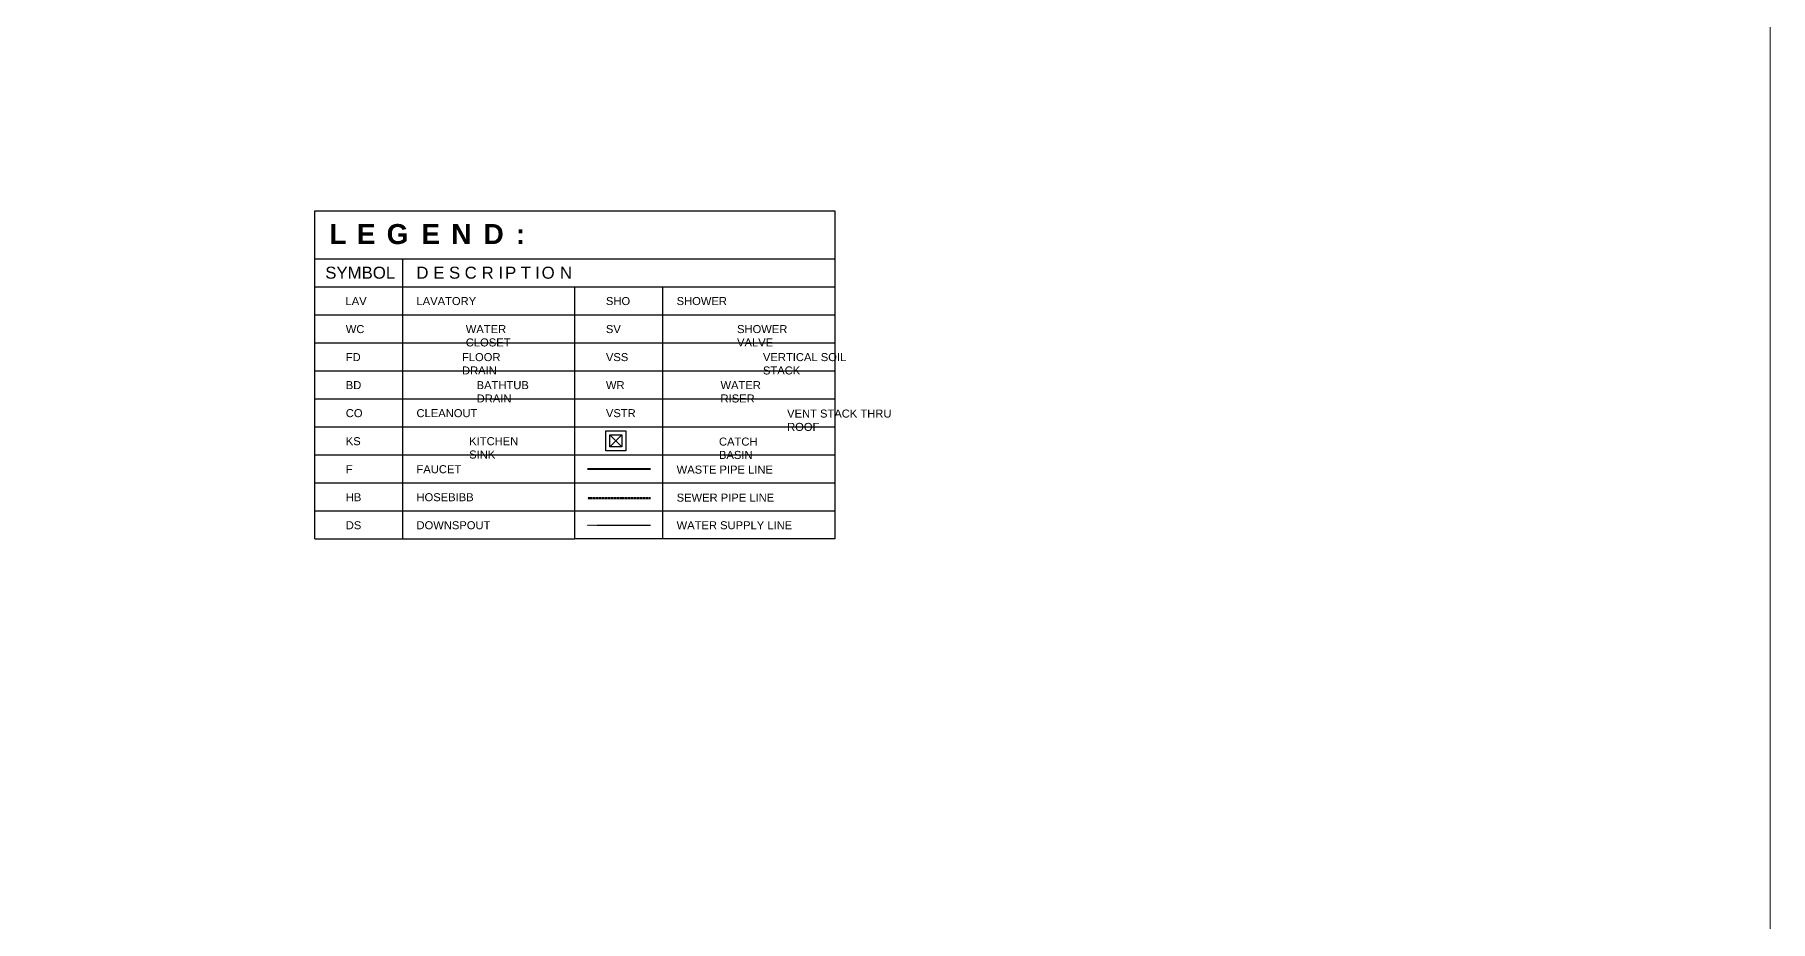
# Model space of a CAD drawing. Header units: millimetres. Extents: x 1634676 to 2568129, y -408635 to -190573.
# Drawn here: x 2524762 to 2568129, y -364342 to -342196 of the extents above; entities that cross this region are included whole.
import ezdxf

# ---------------------------------------------------------------- set-up
doc = ezdxf.new("R2010")
doc.units = ezdxf.units.MM
doc.header["$MEASUREMENT"] = 0
doc.linetypes.add('DASHED', pattern=[0.75, 0.5, -0.25])
doc.linetypes.add('PHANTOM', pattern=[2.5, 1.25, -0.25, 0.25, -0.25, 0.25, -0.25])
for name, color, linetype, lineweight in [('.2', 2, 'Continuous', 20), ('ST-ANNOT_A', 74, 'Continuous', 20), ('ST-COL_E', 6, 'Continuous', 30)]:
    doc.layers.add(name, color=color, linetype=linetype, lineweight=lineweight)
doc.styles.add('ARIAL', font='arial.ttf')
doc.styles.add('SWIS 721', font='swissbo.ttf')

msp = doc.modelspace()

# ---------------------------------------------------------------- linework, layer by layer
at = {"layer": '.2', "color": 1, "linetype": 'Continuous', "ltscale": 3}
msp.add_lwpolyline([(2314253.7, -235149.2), (2568128.6, -235149.2), (2568128.6, -408634.6), (2314253.7, -408634.6)], close=True, dxfattribs=at)
at = {"layer": 'ST-ANNOT_A', "lineweight": -2}
for p, q in [((2539134.7, -352193), (2539434.7, -352493)), ((2539434.7, -352193), (2539134.7, -352493))]:
    msp.add_line(p, q, dxfattribs=at)
at = {"layer": 'ST-ANNOT_A', "linetype": 'Continuous', "lineweight": 40, "ltscale": 0.5}
msp.add_line((2538572.2, -353038.7), (2540145.4, -353038.7), dxfattribs=at)
at = {"layer": 'ST-ANNOT_A', "linetype": 'DASHED', "lineweight": 50, "ltscale": 5}
msp.add_line((2538572.2, -353769.7), (2540145.4, -353769.7), dxfattribs=at)
at = {"layer": 'ST-ANNOT_A', "linetype": 'PHANTOM', "lineweight": 25, "ltscale": 2}
msp.add_line((2538572.2, -354448.7), (2540145.4, -354448.7), dxfattribs=at)
at = {"layer": 'ST-ANNOT_A', "lineweight": -2}
for points in [[(2539034.7, -352093), (2539534.7, -352093), (2539534.7, -352593), (2539034.7, -352593)], [(2539134.7, -352193), (2539434.7, -352193), (2539434.7, -352493), (2539134.7, -352493)]]:
    msp.add_lwpolyline(points, close=True, dxfattribs=at)
at = {"layer": 'ST-COL_E', "color": 2, "linetype": 'Continuous', "lineweight": -2, "ltscale": 0.5}
for p, q in [((2531758.5, -346591.5), (2544758.5, -346591.5)), ((2531758.5, -354791.5), (2531758.5, -346591.5)), ((2544758.5, -346591.5), (2544758.5, -354791.5)), ((2531758.5, -347791.5), (2544758.5, -347791.5)), ((2533958.5, -354791.5), (2533958.5, -347791.5)), ((2531758.5, -348491.5), (2538258.5, -348491.5)), ((2538258.5, -348491.5), (2544758.5, -348491.5)), ((2538258.5, -354791.5), (2538258.5, -348491.5)), ((2540458.5, -354791.5), (2540458.5, -348491.5)), ((2531758.5, -349191.5), (2538258.5, -349191.5)), ((2538258.5, -349191.5), (2544758.5, -349191.5)), ((2531758.5, -349891.5), (2538258.5, -349891.5)), ((2538258.5, -349891.5), (2544758.5, -349891.5)), ((2531758.5, -350591.5), (2538258.5, -350591.5)), ((2538258.5, -350591.5), (2544758.5, -350591.5)), ((2531758.5, -351291.5), (2538258.5, -351291.5)), ((2538258.5, -351291.5), (2544758.5, -351291.5)), ((2531758.5, -351991.5), (2538258.5, -351991.5)), ((2538258.5, -351991.5), (2544758.5, -351991.5)), ((2531758.5, -352691.5), (2538258.5, -352691.5)), ((2538258.5, -352691.5), (2544758.5, -352691.5)), ((2531758.5, -353391.5), (2538258.5, -353391.5)), ((2538258.5, -353391.5), (2544758.5, -353391.5)), ((2531758.5, -354091.5), (2538258.5, -354091.5)), ((2538258.5, -354091.5), (2544758.5, -354091.5)), ((2531758.5, -354791.5), (2538258.5, -354791.5)), ((2544758.5, -354791.5), (2538258.5, -354791.5))]:
    msp.add_line(p, q, dxfattribs=at)

# ---------------------------------------------------------------- texts
at = {"layer": 'ST-ANNOT_A'}
for s, width, gutter_width, heights, insert, char_height, attachment_point, style in [('{\\T1.6;LEGEND:}', 4.852, 1, [0.581], (2532128.3, -346924.5), 500, 1, 'SWIS 721'), ('SYMBOL', 1.397, 1, [0.443], (2532021.8, -347989.8), 300, 1, 'ARIAL'), ('{\\T1.4;DESCRIPTION}', 3.886, 1, [0.443], (2534298.7, -347989.8), 300, 1, 'ARIAL'), ('LAV', 1.397, 1, [0.443], (2532791.7, -348748.9), 200, 2, 'ARIAL'), ('LAVATORY', 1.397, 1, [0.443], (2534301.5, -348748.9), 200, 1, 'ARIAL'), ('SHO', 1.397, 1, [0.443], (2539034.7, -348748.9), 200, 1, 'ARIAL'), ('SHOWER', 1.397, 1, [0.443], (2540801.5, -348748.9), 200, 1, 'ARIAL'), ('WC', 1.397, 1, [0.443], (2532534.7, -349448.9), 200, 1, 'ARIAL'), ('SV', 1.397, 1, [0.443], (2539034.7, -349448.9), 200, 1, 'ARIAL'), ('FD', 1.397, 1, [0.443], (2532534.7, -350148.9), 200, 1, 'ARIAL'), ('VSS', 1.397, 1, [0.443], (2539034.7, -350148.9), 200, 1, 'ARIAL'), ('BD', 1.397, 1, [0.443], (2532534.7, -350848.9), 200, 1, 'ARIAL'), ('WR', 1.397, 1, [0.443], (2539034.7, -350848.9), 200, 1, 'ARIAL'), ('CO', 1.397, 1, [0.443], (2532534.7, -351548.9), 200, 1, 'ARIAL'), ('CLEANOUT', 2.375, 1, [0.443], (2534301.5, -351548.9), 200, 1, 'ARIAL'), ('VSTR', 1.397, 1, [0.443], (2539034.7, -351548.9), 200, 1, 'ARIAL'), ('KS', 1.397, 1, [0.443], (2532534.7, -352248.9), 200, 1, 'ARIAL'), ('F', 1.397, 1, [0.443], (2532534.7, -352948.9), 200, 1, 'ARIAL'), ('FAUCET', 1.397, 1, [0.443], (2534301.5, -352948.9), 200, 1, 'ARIAL'), ('WASTE PIPE LINE', 3695.616, 1, [0.443], (2540801.5, -352958.9), 200, 1, 'ARIAL'), ('HB', 1.397, 1, [0.443], (2532534.7, -353648.9), 200, 1, 'ARIAL'), ('HOSEBIBB', 1.397, 1, [0.443], (2534301.5, -353648.9), 200, 1, 'ARIAL'), ('SEWER PIPE LINE', 3173.589, 1, [0.443], (2540801.5, -353658.9), 200, 1, 'ARIAL'), ('DS', 1.397, 1, [0.443], (2532534.7, -354348.9), 200, 1, 'ARIAL'), ('DOWNSPOUT', 1.397, 1, [0.443], (2534301.5, -354348.9), 200, 1, 'ARIAL'), ('WATER SUPPLY LINE', 3912.828, 1133.5, [0.443], (2540801.5, -354348.9), 200, 1, 'ARIAL')]:
    msp.add_mtext_dynamic_manual_height_columns(s, width=width, gutter_width=gutter_width, heights=heights, dxfattribs=dict(at, insert=insert, char_height=char_height, attachment_point=attachment_point, style=style))
note = msp.add_mtext_dynamic_manual_height_columns('WATER ', width=3.794, gutter_width=1227.8, heights=[0.443, 0], dxfattribs=dict(at, insert=(2534301.5, -349448.9), char_height=200, attachment_point=1, style='ARIAL'))
for column, words in zip(note.columns.linked_columns, ['CLOSET']):
    column.text = words
note = msp.add_mtext_dynamic_manual_height_columns('SHOWER ', width=1508.884, gutter_width=1, heights=[0.443, 0], dxfattribs=dict(at, insert=(2540801.5, -349448.9), char_height=200, attachment_point=1, style='ARIAL'))
for column, words in zip(note.columns.linked_columns, ['VALVE']):
    column.text = words
note = msp.add_mtext_dynamic_manual_height_columns('FLOOR ', width=1135.424, gutter_width=1, heights=[0.443, 0], dxfattribs=dict(at, insert=(2534301.5, -350148.9), char_height=200, attachment_point=1, style='ARIAL'))
for column, words in zip(note.columns.linked_columns, ['DRAIN']):
    column.text = words
note = msp.add_mtext_dynamic_manual_height_columns('VERTICAL SOIL ', width=2155.847, gutter_width=1, heights=[0.443, 0], dxfattribs=dict(at, insert=(2540801.5, -350148.9), char_height=200, attachment_point=1, style='ARIAL'))
for column, words in zip(note.columns.linked_columns, ['STACK']):
    column.text = words
note = msp.add_mtext_dynamic_manual_height_columns('BATHTUB ', width=3.794, gutter_width=1499.3, heights=[0.443, 0], dxfattribs=dict(at, insert=(2534301.5, -350848.9), char_height=200, attachment_point=1, style='ARIAL'))
for column, words in zip(note.columns.linked_columns, ['DRAIN']):
    column.text = words
note = msp.add_mtext_dynamic_manual_height_columns('WATER ', width=3.505, gutter_width=1093, heights=[0.443, 0], dxfattribs=dict(at, insert=(2540801.5, -350848.9), char_height=200, attachment_point=1, style='ARIAL'))
for column, words in zip(note.columns.linked_columns, ['RISER']):
    column.text = words
note = msp.add_mtext_dynamic_manual_height_columns('VENT STACK THRU ', width=2758.865, gutter_width=1, heights=[0.443, 0], dxfattribs=dict(at, insert=(2540801.5, -351558.9), char_height=200, attachment_point=1, style='ARIAL'))
for column, words in zip(note.columns.linked_columns, ['ROOF']):
    column.text = words
note = msp.add_mtext_dynamic_manual_height_columns('KITCHEN ', width=2.538, gutter_width=1314.2, heights=[0.443, 0], dxfattribs=dict(at, insert=(2534301.5, -352248.9), char_height=200, attachment_point=1, style='ARIAL'))
for column, words in zip(note.columns.linked_columns, ['SINK']):
    column.text = words
note = msp.add_mtext_dynamic_manual_height_columns('CATCH ', width=3.794, gutter_width=1054.4, heights=[0.443, 0], dxfattribs=dict(at, insert=(2540801.5, -352258.9), char_height=200, attachment_point=1, style='ARIAL'))
for column, words in zip(note.columns.linked_columns, ['BASIN']):
    column.text = words

doc.saveas('drawing.dxf')
